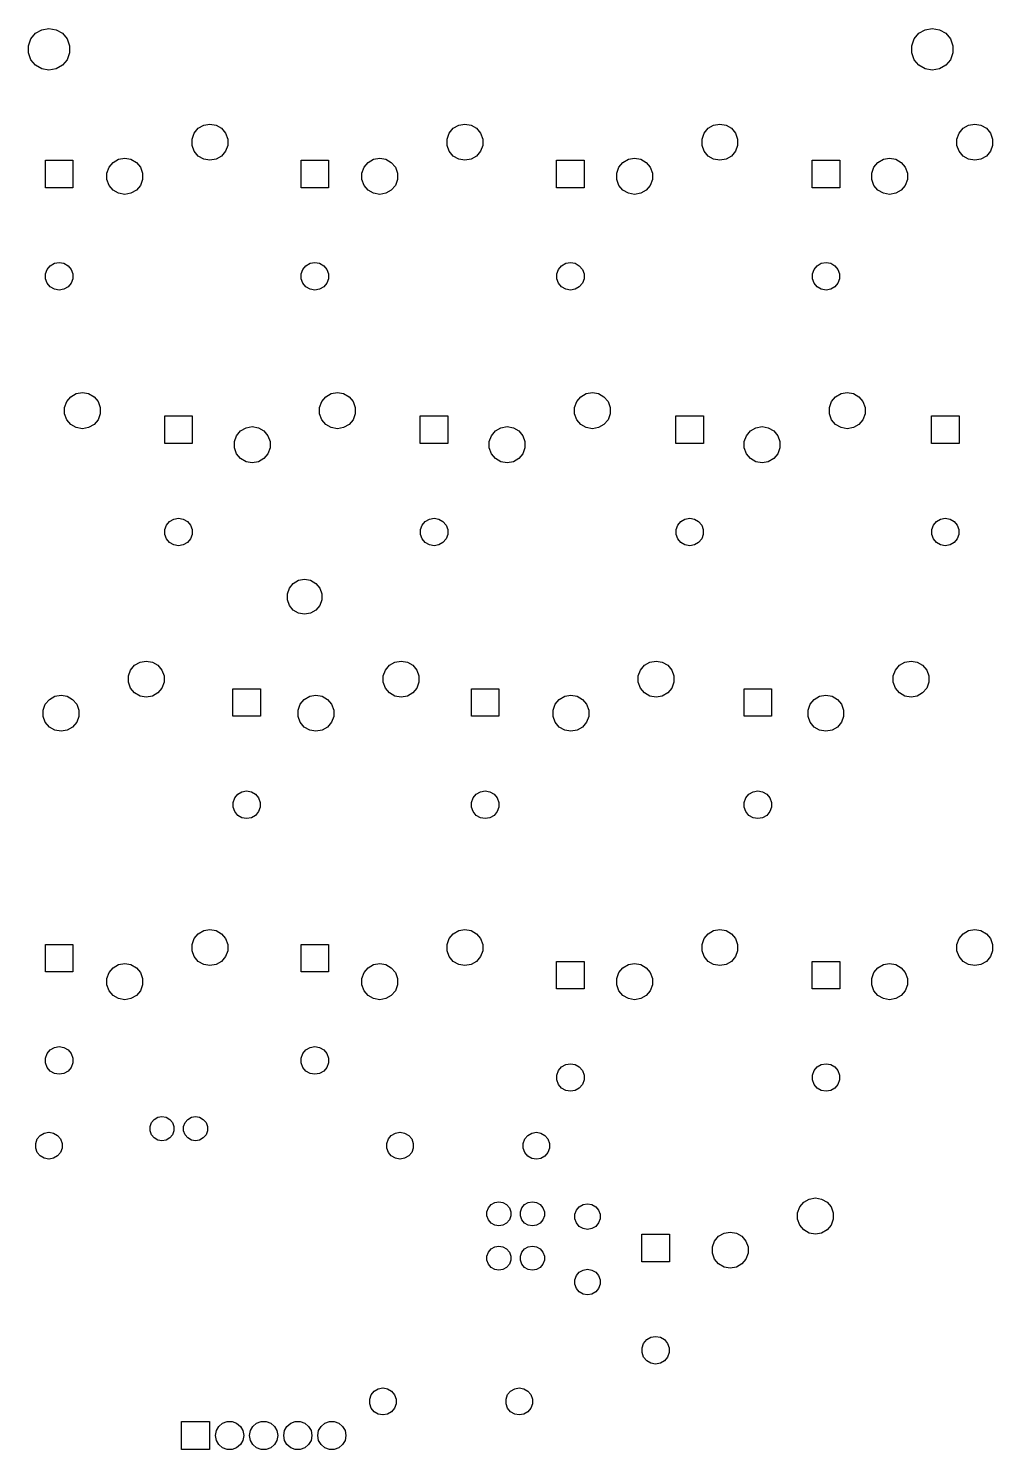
# Model space of a CAD drawing. Extents: x 46 to 336, y -255 to -146.
# Drawn here: x 122.6 to 194.5, y -252.3 to -146.4 of the extents above; entities that cross this region are included whole.
import ezdxf

# ---------------------------------------------------------------- set-up
doc = ezdxf.new("R2010")
doc.units = 0
doc.header["$MEASUREMENT"] = 0
doc.layers.add('BLACK', color=7, linetype='CONTINUOUS')

msp = doc.modelspace()

# ---------------------------------------------------------------- linework, layer by layer
at = {"layer": 'Black'}
for p, q in [((122.821, -147.222), (123.168, -146.808)), ((123.168, -146.808), (123.636, -146.538)), ((123.636, -146.538), (124.168, -146.444)), ((124.168, -146.444), (124.7, -146.538)), ((124.7, -146.538), (125.168, -146.808)), ((125.168, -146.808), (125.515, -147.222)), ((188.653, -147.222), (189, -146.808)), ((189, -146.808), (189.468, -146.538)), ((189.468, -146.538), (190, -146.444)), ((190, -146.444), (190.532, -146.538)), ((190.532, -146.538), (191, -146.808)), ((191, -146.808), (191.347, -147.222)), ((122.636, -147.73), (122.821, -147.222)), ((122.636, -148.27), (122.636, -147.73)), ((125.515, -147.222), (125.7, -147.73)), ((125.7, -147.73), (125.7, -148.27)), ((188.468, -147.73), (188.653, -147.222)), ((188.468, -148.27), (188.468, -147.73)), ((191.347, -147.222), (191.532, -147.73)), ((191.532, -147.73), (191.532, -148.27)), ((122.821, -148.778), (122.636, -148.27)), ((123.168, -149.192), (122.821, -148.778)), ((123.636, -149.462), (123.168, -149.192)), ((125.168, -149.192), (124.7, -149.462)), ((125.515, -148.778), (125.168, -149.192)), ((125.7, -148.27), (125.515, -148.778)), ((188.653, -148.778), (188.468, -148.27)), ((189, -149.192), (188.653, -148.778)), ((189.468, -149.462), (189, -149.192)), ((191, -149.192), (190.532, -149.462)), ((191.347, -148.778), (191, -149.192)), ((191.532, -148.27), (191.347, -148.778)), ((124.168, -149.556), (123.636, -149.462)), ((124.7, -149.462), (124.168, -149.556)), ((190, -149.556), (189.468, -149.462)), ((190.532, -149.462), (190, -149.556)), ((134.837, -154.686), (134.997, -154.246)), ((134.997, -154.246), (135.298, -153.887)), ((135.298, -153.887), (135.704, -153.653)), ((135.704, -153.653), (136.165, -153.572)), ((136.165, -153.572), (136.626, -153.653)), ((136.626, -153.653), (137.032, -153.887)), ((137.032, -153.887), (137.333, -154.246)), ((137.333, -154.246), (137.493, -154.686)), ((153.837, -154.686), (153.997, -154.246)), ((153.997, -154.246), (154.298, -153.887)), ((154.298, -153.887), (154.704, -153.653)), ((154.704, -153.653), (155.165, -153.572)), ((155.165, -153.572), (155.626, -153.653)), ((155.626, -153.653), (156.032, -153.887)), ((156.032, -153.887), (156.333, -154.246)), ((156.333, -154.246), (156.493, -154.686)), ((172.837, -154.686), (172.997, -154.246)), ((172.997, -154.246), (173.298, -153.887)), ((173.298, -153.887), (173.704, -153.653)), ((173.704, -153.653), (174.165, -153.572)), ((174.165, -153.572), (174.626, -153.653)), ((174.626, -153.653), (175.032, -153.887)), ((175.032, -153.887), (175.333, -154.246)), ((175.333, -154.246), (175.493, -154.686)), ((191.837, -154.686), (191.997, -154.246)), ((191.997, -154.246), (192.298, -153.887)), ((192.298, -153.887), (192.704, -153.653)), ((192.704, -153.653), (193.165, -153.572)), ((193.165, -153.572), (193.626, -153.653)), ((193.626, -153.653), (194.032, -153.887)), ((194.032, -153.887), (194.333, -154.246)), ((194.333, -154.246), (194.493, -154.686)), ((134.837, -155.154), (134.837, -154.686)), ((134.997, -155.594), (134.837, -155.154)), ((135.298, -155.953), (134.997, -155.594)), ((137.333, -155.594), (137.032, -155.953)), ((137.493, -155.154), (137.333, -155.594)), ((137.493, -154.686), (137.493, -155.154)), ((153.837, -155.154), (153.837, -154.686)), ((153.997, -155.594), (153.837, -155.154)), ((154.298, -155.953), (153.997, -155.594)), ((156.333, -155.594), (156.032, -155.953)), ((156.493, -155.154), (156.333, -155.594)), ((156.493, -154.686), (156.493, -155.154)), ((172.837, -155.154), (172.837, -154.686)), ((172.997, -155.594), (172.837, -155.154)), ((173.298, -155.953), (172.997, -155.594)), ((175.333, -155.594), (175.032, -155.953)), ((175.493, -155.154), (175.333, -155.594)), ((175.493, -154.686), (175.493, -155.154)), ((191.837, -155.154), (191.837, -154.686)), ((191.997, -155.594), (191.837, -155.154)), ((192.298, -155.953), (191.997, -155.594)), ((194.333, -155.594), (194.032, -155.953)), ((194.493, -155.154), (194.333, -155.594)), ((194.493, -154.686), (194.493, -155.154)), ((123.904, -158.315), (123.904, -156.264)), ((123.904, -156.264), (125.956, -156.264)), ((125.956, -156.264), (125.956, -158.315)), ((128.647, -156.786), (128.948, -156.427)), ((128.948, -156.427), (129.354, -156.193)), ((129.354, -156.193), (129.815, -156.112)), ((129.815, -156.112), (130.276, -156.193)), ((130.276, -156.193), (130.682, -156.427)), ((130.682, -156.427), (130.983, -156.786)), ((135.704, -156.187), (135.298, -155.953)), ((136.165, -156.268), (135.704, -156.187)), ((136.626, -156.187), (136.165, -156.268)), ((137.032, -155.953), (136.626, -156.187)), ((142.954, -158.315), (142.954, -156.264)), ((142.954, -156.264), (145.005, -156.264)), ((145.005, -156.264), (145.005, -158.315)), ((147.647, -156.786), (147.948, -156.427)), ((147.948, -156.427), (148.354, -156.193)), ((148.354, -156.193), (148.815, -156.112)), ((148.815, -156.112), (149.276, -156.193)), ((149.276, -156.193), (149.682, -156.427)), ((149.682, -156.427), (149.983, -156.786)), ((154.704, -156.187), (154.298, -155.953)), ((155.165, -156.268), (154.704, -156.187)), ((155.626, -156.187), (155.165, -156.268)), ((156.032, -155.953), (155.626, -156.187)), ((162.004, -158.315), (162.004, -156.264)), ((162.004, -156.264), (164.055, -156.264)), ((164.055, -156.264), (164.055, -158.315)), ((166.647, -156.786), (166.948, -156.427)), ((166.948, -156.427), (167.354, -156.193)), ((167.354, -156.193), (167.815, -156.112)), ((167.815, -156.112), (168.276, -156.193)), ((168.276, -156.193), (168.682, -156.427)), ((168.682, -156.427), (168.983, -156.786)), ((173.704, -156.187), (173.298, -155.953)), ((174.165, -156.268), (173.704, -156.187)), ((174.626, -156.187), (174.165, -156.268)), ((175.032, -155.953), (174.626, -156.187)), ((181.054, -158.315), (181.054, -156.264)), ((181.054, -156.264), (183.105, -156.264)), ((183.105, -156.264), (183.105, -158.315)), ((185.647, -156.786), (185.948, -156.427)), ((185.948, -156.427), (186.354, -156.193)), ((186.354, -156.193), (186.815, -156.112)), ((186.815, -156.112), (187.276, -156.193)), ((187.276, -156.193), (187.682, -156.427)), ((187.682, -156.427), (187.983, -156.786)), ((192.704, -156.187), (192.298, -155.953)), ((193.165, -156.268), (192.704, -156.187)), ((193.626, -156.187), (193.165, -156.268)), ((194.032, -155.953), (193.626, -156.187)), ((128.487, -157.226), (128.647, -156.786)), ((128.487, -157.694), (128.487, -157.226)), ((128.647, -158.134), (128.487, -157.694)), ((130.983, -156.786), (131.143, -157.226)), ((131.143, -157.694), (130.983, -158.134)), ((131.143, -157.226), (131.143, -157.694)), ((147.487, -157.226), (147.647, -156.786)), ((147.487, -157.694), (147.487, -157.226)), ((147.647, -158.134), (147.487, -157.694)), ((149.983, -156.786), (150.143, -157.226)), ((150.143, -157.694), (149.983, -158.134)), ((150.143, -157.226), (150.143, -157.694)), ((166.487, -157.226), (166.647, -156.786)), ((166.487, -157.694), (166.487, -157.226)), ((166.647, -158.134), (166.487, -157.694)), ((168.983, -156.786), (169.143, -157.226)), ((169.143, -157.694), (168.983, -158.134)), ((169.143, -157.226), (169.143, -157.694)), ((185.487, -157.226), (185.647, -156.786)), ((185.487, -157.694), (185.487, -157.226)), ((185.647, -158.134), (185.487, -157.694)), ((187.983, -156.786), (188.143, -157.226)), ((188.143, -157.694), (187.983, -158.134)), ((188.143, -157.226), (188.143, -157.694)), ((125.956, -158.315), (123.904, -158.315)), ((128.948, -158.493), (128.647, -158.134)), ((129.354, -158.727), (128.948, -158.493)), ((129.815, -158.808), (129.354, -158.727)), ((130.276, -158.727), (129.815, -158.808)), ((130.682, -158.493), (130.276, -158.727)), ((130.983, -158.134), (130.682, -158.493)), ((145.005, -158.315), (142.954, -158.315)), ((147.948, -158.493), (147.647, -158.134)), ((148.354, -158.727), (147.948, -158.493)), ((148.815, -158.808), (148.354, -158.727)), ((149.276, -158.727), (148.815, -158.808)), ((149.682, -158.493), (149.276, -158.727)), ((149.983, -158.134), (149.682, -158.493)), ((164.055, -158.315), (162.004, -158.315)), ((166.948, -158.493), (166.647, -158.134)), ((167.354, -158.727), (166.948, -158.493)), ((167.815, -158.808), (167.354, -158.727)), ((168.276, -158.727), (167.815, -158.808)), ((168.682, -158.493), (168.276, -158.727)), ((168.983, -158.134), (168.682, -158.493)), ((183.105, -158.315), (181.054, -158.315)), ((185.948, -158.493), (185.647, -158.134)), ((186.354, -158.727), (185.948, -158.493)), ((186.815, -158.808), (186.354, -158.727)), ((187.276, -158.727), (186.815, -158.808)), ((187.682, -158.493), (187.276, -158.727)), ((187.983, -158.134), (187.682, -158.493)), ((124.268, -164.121), (124.578, -163.943)), ((124.578, -163.943), (124.93, -163.881)), ((124.93, -163.881), (125.282, -163.943)), ((125.282, -163.943), (125.592, -164.121)), ((143.318, -164.121), (143.628, -163.943)), ((143.628, -163.943), (143.98, -163.881)), ((143.98, -163.881), (144.332, -163.943)), ((144.332, -163.943), (144.642, -164.121)), ((162.368, -164.121), (162.678, -163.943)), ((162.678, -163.943), (163.03, -163.881)), ((163.03, -163.881), (163.382, -163.943)), ((163.382, -163.943), (163.692, -164.121)), ((181.418, -164.121), (181.728, -163.943)), ((181.728, -163.943), (182.08, -163.881)), ((182.08, -163.881), (182.432, -163.943)), ((182.432, -163.943), (182.742, -164.121)), ((123.916, -164.731), (124.038, -164.395)), ((123.916, -165.089), (123.916, -164.731)), ((124.038, -165.425), (123.916, -165.089)), ((124.038, -164.395), (124.268, -164.121)), ((125.592, -164.121), (125.822, -164.395)), ((125.822, -164.395), (125.944, -164.731)), ((125.944, -165.089), (125.822, -165.425)), ((125.944, -164.731), (125.944, -165.089)), ((142.966, -164.731), (143.088, -164.395)), ((142.966, -165.089), (142.966, -164.731)), ((143.088, -165.425), (142.966, -165.089)), ((143.088, -164.395), (143.318, -164.121)), ((144.642, -164.121), (144.872, -164.395)), ((144.872, -164.395), (144.994, -164.731)), ((144.994, -165.089), (144.872, -165.425)), ((144.994, -164.731), (144.994, -165.089)), ((162.016, -164.731), (162.138, -164.395)), ((162.016, -165.089), (162.016, -164.731)), ((162.138, -165.425), (162.016, -165.089)), ((162.138, -164.395), (162.368, -164.121)), ((163.692, -164.121), (163.922, -164.395)), ((163.922, -164.395), (164.044, -164.731)), ((164.044, -165.089), (163.922, -165.425)), ((164.044, -164.731), (164.044, -165.089)), ((181.066, -164.731), (181.188, -164.395)), ((181.066, -165.089), (181.066, -164.731)), ((181.188, -165.425), (181.066, -165.089)), ((181.188, -164.395), (181.418, -164.121)), ((182.742, -164.121), (182.972, -164.395)), ((182.972, -164.395), (183.094, -164.731)), ((183.094, -165.089), (182.972, -165.425)), ((183.094, -164.731), (183.094, -165.089)), ((124.268, -165.699), (124.038, -165.425)), ((124.578, -165.877), (124.268, -165.699)), ((124.93, -165.939), (124.578, -165.877)), ((125.282, -165.877), (124.93, -165.939)), ((125.592, -165.699), (125.282, -165.877)), ((125.822, -165.425), (125.592, -165.699)), ((143.318, -165.699), (143.088, -165.425)), ((143.628, -165.877), (143.318, -165.699)), ((143.98, -165.939), (143.628, -165.877)), ((144.332, -165.877), (143.98, -165.939)), ((144.642, -165.699), (144.332, -165.877)), ((144.872, -165.425), (144.642, -165.699)), ((162.368, -165.699), (162.138, -165.425)), ((162.678, -165.877), (162.368, -165.699)), ((163.03, -165.939), (162.678, -165.877)), ((163.382, -165.877), (163.03, -165.939)), ((163.692, -165.699), (163.382, -165.877)), ((163.922, -165.425), (163.692, -165.699)), ((181.418, -165.699), (181.188, -165.425)), ((181.728, -165.877), (181.418, -165.699)), ((182.08, -165.939), (181.728, -165.877)), ((182.432, -165.877), (182.08, -165.939)), ((182.742, -165.699), (182.432, -165.877)), ((182.972, -165.425), (182.742, -165.699)), ((126.204, -173.653), (126.665, -173.572)), ((126.665, -173.572), (127.126, -173.653)), ((145.204, -173.653), (145.665, -173.572)), ((145.665, -173.572), (146.126, -173.653)), ((164.204, -173.653), (164.665, -173.572)), ((164.665, -173.572), (165.126, -173.653)), ((183.204, -173.653), (183.665, -173.572)), ((183.665, -173.572), (184.126, -173.653)), ((125.337, -174.686), (125.497, -174.246)), ((125.337, -175.154), (125.337, -174.686)), ((125.497, -174.246), (125.798, -173.887)), ((125.798, -173.887), (126.204, -173.653)), ((127.126, -173.653), (127.532, -173.887)), ((127.532, -173.887), (127.833, -174.246)), ((127.833, -174.246), (127.993, -174.686)), ((127.993, -174.686), (127.993, -175.154)), ((144.337, -174.686), (144.497, -174.246)), ((144.337, -175.154), (144.337, -174.686)), ((144.497, -174.246), (144.798, -173.887)), ((144.798, -173.887), (145.204, -173.653)), ((146.126, -173.653), (146.532, -173.887)), ((146.532, -173.887), (146.833, -174.246)), ((146.833, -174.246), (146.993, -174.686)), ((146.993, -174.686), (146.993, -175.154)), ((163.337, -174.686), (163.497, -174.246)), ((163.337, -175.154), (163.337, -174.686)), ((163.497, -174.246), (163.798, -173.887)), ((163.798, -173.887), (164.204, -173.653)), ((165.126, -173.653), (165.532, -173.887)), ((165.532, -173.887), (165.833, -174.246)), ((165.833, -174.246), (165.993, -174.686)), ((165.993, -174.686), (165.993, -175.154)), ((182.337, -174.686), (182.497, -174.246)), ((182.337, -175.154), (182.337, -174.686)), ((182.497, -174.246), (182.798, -173.887)), ((182.798, -173.887), (183.204, -173.653)), ((184.126, -173.653), (184.532, -173.887)), ((184.532, -173.887), (184.833, -174.246)), ((184.833, -174.246), (184.993, -174.686)), ((184.993, -174.686), (184.993, -175.154)), ((125.497, -175.594), (125.337, -175.154)), ((125.798, -175.953), (125.497, -175.594)), ((127.833, -175.594), (127.532, -175.953)), ((127.993, -175.154), (127.833, -175.594)), ((132.794, -177.365), (132.794, -175.314)), ((132.794, -175.314), (134.845, -175.314)), ((134.845, -175.314), (134.845, -177.365)), ((144.497, -175.594), (144.337, -175.154)), ((144.798, -175.953), (144.497, -175.594)), ((146.833, -175.594), (146.532, -175.953)), ((146.993, -175.154), (146.833, -175.594)), ((151.844, -177.365), (151.844, -175.314)), ((151.844, -175.314), (153.895, -175.314)), ((153.895, -175.314), (153.895, -177.365)), ((163.497, -175.594), (163.337, -175.154)), ((163.798, -175.953), (163.497, -175.594)), ((165.833, -175.594), (165.532, -175.953)), ((165.993, -175.154), (165.833, -175.594)), ((170.894, -177.365), (170.894, -175.314)), ((170.894, -175.314), (172.945, -175.314)), ((172.945, -175.314), (172.945, -177.365)), ((182.497, -175.594), (182.337, -175.154)), ((182.798, -175.953), (182.497, -175.594)), ((184.833, -175.594), (184.532, -175.953)), ((184.993, -175.154), (184.833, -175.594)), ((189.945, -177.365), (189.945, -175.314)), ((189.945, -175.314), (191.995, -175.314)), ((191.995, -175.314), (191.995, -177.365)), ((126.204, -176.187), (125.798, -175.953)), ((126.665, -176.268), (126.204, -176.187)), ((127.126, -176.187), (126.665, -176.268)), ((127.532, -175.953), (127.126, -176.187)), ((137.987, -177.226), (138.147, -176.786)), ((138.147, -176.786), (138.448, -176.427)), ((138.448, -176.427), (138.854, -176.193)), ((138.854, -176.193), (139.315, -176.112)), ((139.315, -176.112), (139.776, -176.193)), ((139.776, -176.193), (140.182, -176.427)), ((140.182, -176.427), (140.483, -176.786)), ((140.483, -176.786), (140.643, -177.226)), ((145.204, -176.187), (144.798, -175.953)), ((145.665, -176.268), (145.204, -176.187)), ((146.126, -176.187), (145.665, -176.268)), ((146.532, -175.953), (146.126, -176.187)), ((156.987, -177.226), (157.147, -176.786)), ((157.147, -176.786), (157.448, -176.427)), ((157.448, -176.427), (157.854, -176.193)), ((157.854, -176.193), (158.315, -176.112)), ((158.315, -176.112), (158.776, -176.193)), ((158.776, -176.193), (159.182, -176.427)), ((159.182, -176.427), (159.483, -176.786)), ((159.483, -176.786), (159.643, -177.226)), ((164.204, -176.187), (163.798, -175.953)), ((164.665, -176.268), (164.204, -176.187)), ((165.126, -176.187), (164.665, -176.268)), ((165.532, -175.953), (165.126, -176.187)), ((175.987, -177.226), (176.147, -176.786)), ((176.147, -176.786), (176.448, -176.427)), ((176.448, -176.427), (176.854, -176.193)), ((176.854, -176.193), (177.315, -176.112)), ((177.315, -176.112), (177.776, -176.193)), ((177.776, -176.193), (178.182, -176.427)), ((178.182, -176.427), (178.483, -176.786)), ((178.483, -176.786), (178.643, -177.226)), ((183.204, -176.187), (182.798, -175.953)), ((183.665, -176.268), (183.204, -176.187)), ((184.126, -176.187), (183.665, -176.268)), ((184.532, -175.953), (184.126, -176.187)), ((134.845, -177.365), (132.794, -177.365)), ((137.987, -177.694), (137.987, -177.226)), ((138.147, -178.134), (137.987, -177.694)), ((140.643, -177.694), (140.483, -178.134)), ((140.643, -177.226), (140.643, -177.694)), ((153.895, -177.365), (151.844, -177.365)), ((156.987, -177.694), (156.987, -177.226)), ((157.147, -178.134), (156.987, -177.694)), ((159.643, -177.694), (159.483, -178.134)), ((159.643, -177.226), (159.643, -177.694)), ((172.945, -177.365), (170.894, -177.365)), ((175.987, -177.694), (175.987, -177.226)), ((176.147, -178.134), (175.987, -177.694)), ((178.643, -177.694), (178.483, -178.134)), ((178.643, -177.226), (178.643, -177.694)), ((191.995, -177.365), (189.945, -177.365)), ((138.448, -178.493), (138.147, -178.134)), ((138.854, -178.727), (138.448, -178.493)), ((139.315, -178.808), (138.854, -178.727)), ((139.776, -178.727), (139.315, -178.808)), ((140.182, -178.493), (139.776, -178.727)), ((140.483, -178.134), (140.182, -178.493)), ((157.448, -178.493), (157.147, -178.134)), ((157.854, -178.727), (157.448, -178.493)), ((158.315, -178.808), (157.854, -178.727)), ((158.776, -178.727), (158.315, -178.808)), ((159.182, -178.493), (158.776, -178.727)), ((159.483, -178.134), (159.182, -178.493)), ((176.448, -178.493), (176.147, -178.134)), ((176.854, -178.727), (176.448, -178.493)), ((177.315, -178.808), (176.854, -178.727)), ((177.776, -178.727), (177.315, -178.808)), ((178.182, -178.493), (177.776, -178.727)), ((178.483, -178.134), (178.182, -178.493)), ((133.158, -183.171), (133.468, -182.993)), ((133.468, -182.993), (133.82, -182.931)), ((133.82, -182.931), (134.172, -182.993)), ((134.172, -182.993), (134.482, -183.171)), ((152.208, -183.171), (152.518, -182.993)), ((152.518, -182.993), (152.87, -182.931)), ((152.87, -182.931), (153.222, -182.993)), ((153.222, -182.993), (153.532, -183.171)), ((171.258, -183.171), (171.568, -182.993)), ((171.568, -182.993), (171.92, -182.931)), ((171.92, -182.931), (172.272, -182.993)), ((172.272, -182.993), (172.582, -183.171)), ((190.308, -183.171), (190.618, -182.993)), ((190.618, -182.993), (190.97, -182.931)), ((190.97, -182.931), (191.322, -182.993)), ((191.322, -182.993), (191.632, -183.171)), ((132.806, -183.781), (132.928, -183.445)), ((132.806, -184.139), (132.806, -183.781)), ((132.928, -184.475), (132.806, -184.139)), ((132.928, -183.445), (133.158, -183.171)), ((134.482, -183.171), (134.712, -183.445)), ((134.712, -183.445), (134.834, -183.781)), ((134.834, -184.139), (134.712, -184.475)), ((134.834, -183.781), (134.834, -184.139)), ((151.856, -183.781), (151.978, -183.445)), ((151.856, -184.139), (151.856, -183.781)), ((151.978, -184.475), (151.856, -184.139)), ((151.978, -183.445), (152.208, -183.171)), ((153.532, -183.171), (153.762, -183.445)), ((153.762, -183.445), (153.884, -183.781)), ((153.884, -184.139), (153.762, -184.475)), ((153.884, -183.781), (153.884, -184.139)), ((170.906, -183.781), (171.028, -183.445)), ((170.906, -184.139), (170.906, -183.781)), ((171.028, -184.475), (170.906, -184.139)), ((171.028, -183.445), (171.258, -183.171)), ((172.582, -183.171), (172.812, -183.445)), ((172.812, -183.445), (172.934, -183.781)), ((172.934, -184.139), (172.812, -184.475)), ((172.934, -183.781), (172.934, -184.139)), ((189.956, -183.781), (190.078, -183.445)), ((189.956, -184.139), (189.956, -183.781)), ((190.078, -184.475), (189.956, -184.139)), ((190.078, -183.445), (190.308, -183.171)), ((191.632, -183.171), (191.862, -183.445)), ((191.862, -183.445), (191.984, -183.781)), ((191.984, -184.139), (191.862, -184.475)), ((191.984, -183.781), (191.984, -184.139)), ((133.158, -184.749), (132.928, -184.475)), ((133.468, -184.927), (133.158, -184.749)), ((133.82, -184.989), (133.468, -184.927)), ((134.172, -184.927), (133.82, -184.989)), ((134.482, -184.749), (134.172, -184.927)), ((134.712, -184.475), (134.482, -184.749)), ((152.208, -184.749), (151.978, -184.475)), ((152.518, -184.927), (152.208, -184.749)), ((152.87, -184.989), (152.518, -184.927)), ((153.222, -184.927), (152.87, -184.989)), ((153.532, -184.749), (153.222, -184.927)), ((153.762, -184.475), (153.532, -184.749)), ((171.258, -184.749), (171.028, -184.475)), ((171.568, -184.927), (171.258, -184.749)), ((171.92, -184.989), (171.568, -184.927)), ((172.272, -184.927), (171.92, -184.989)), ((172.582, -184.749), (172.272, -184.927)), ((172.812, -184.475), (172.582, -184.749)), ((190.308, -184.749), (190.078, -184.475)), ((190.618, -184.927), (190.308, -184.749)), ((190.97, -184.989), (190.618, -184.927)), ((191.322, -184.927), (190.97, -184.989)), ((191.632, -184.749), (191.322, -184.927)), ((191.862, -184.475), (191.632, -184.749)), ((141.933, -188.559), (142.088, -188.134)), ((142.088, -188.134), (142.379, -187.786)), ((142.379, -187.786), (142.772, -187.56)), ((142.772, -187.56), (143.218, -187.481)), ((143.218, -187.481), (143.664, -187.56)), ((143.664, -187.56), (144.057, -187.786)), ((144.057, -187.786), (144.348, -188.134)), ((144.348, -188.134), (144.503, -188.559)), ((141.933, -189.013), (141.933, -188.559)), ((142.088, -189.438), (141.933, -189.013)), ((142.379, -189.786), (142.088, -189.438)), ((144.348, -189.438), (144.057, -189.786)), ((144.503, -189.013), (144.348, -189.438)), ((144.503, -188.559), (144.503, -189.013)), ((142.772, -190.012), (142.379, -189.786)), ((143.218, -190.091), (142.772, -190.012)), ((143.664, -190.012), (143.218, -190.091)), ((144.057, -189.786), (143.664, -190.012)), ((130.548, -193.887), (130.954, -193.653)), ((130.954, -193.653), (131.415, -193.572)), ((131.415, -193.572), (131.876, -193.653)), ((131.876, -193.653), (132.282, -193.887)), ((149.548, -193.887), (149.954, -193.653)), ((149.954, -193.653), (150.415, -193.572)), ((150.415, -193.572), (150.876, -193.653)), ((150.876, -193.653), (151.282, -193.887)), ((168.548, -193.887), (168.954, -193.653)), ((168.954, -193.653), (169.415, -193.572)), ((169.415, -193.572), (169.876, -193.653)), ((169.876, -193.653), (170.282, -193.887)), ((187.548, -193.887), (187.954, -193.653)), ((187.954, -193.653), (188.415, -193.572)), ((188.415, -193.572), (188.876, -193.653)), ((188.876, -193.653), (189.282, -193.887)), ((130.087, -194.686), (130.247, -194.246)), ((130.087, -195.154), (130.087, -194.686)), ((130.247, -194.246), (130.548, -193.887)), ((132.282, -193.887), (132.583, -194.246)), ((132.583, -194.246), (132.743, -194.686)), ((132.743, -194.686), (132.743, -195.154)), ((149.087, -194.686), (149.247, -194.246)), ((149.087, -195.154), (149.087, -194.686)), ((149.247, -194.246), (149.548, -193.887)), ((151.282, -193.887), (151.583, -194.246)), ((151.583, -194.246), (151.743, -194.686)), ((151.743, -194.686), (151.743, -195.154)), ((168.087, -194.686), (168.247, -194.246)), ((168.087, -195.154), (168.087, -194.686)), ((168.247, -194.246), (168.548, -193.887)), ((170.282, -193.887), (170.583, -194.246)), ((170.583, -194.246), (170.743, -194.686)), ((170.743, -194.686), (170.743, -195.154)), ((187.087, -194.686), (187.247, -194.246)), ((187.087, -195.154), (187.087, -194.686)), ((187.247, -194.246), (187.548, -193.887)), ((189.282, -193.887), (189.583, -194.246)), ((189.583, -194.246), (189.743, -194.686)), ((189.743, -194.686), (189.743, -195.154)), ((130.247, -195.594), (130.087, -195.154)), ((130.548, -195.953), (130.247, -195.594)), ((132.583, -195.594), (132.282, -195.953)), ((132.743, -195.154), (132.583, -195.594)), ((137.874, -197.685), (137.874, -195.635)), ((137.874, -195.635), (139.925, -195.635)), ((139.925, -195.635), (139.925, -197.685)), ((149.247, -195.594), (149.087, -195.154)), ((149.548, -195.953), (149.247, -195.594)), ((151.583, -195.594), (151.282, -195.953)), ((151.743, -195.154), (151.583, -195.594)), ((155.654, -197.685), (155.654, -195.635)), ((155.654, -195.635), (157.706, -195.635)), ((157.706, -195.635), (157.706, -197.685)), ((168.247, -195.594), (168.087, -195.154)), ((168.548, -195.953), (168.247, -195.594)), ((170.583, -195.594), (170.282, -195.953)), ((170.743, -195.154), (170.583, -195.594)), ((175.975, -197.685), (175.975, -195.635)), ((175.975, -195.635), (178.025, -195.635)), ((178.025, -195.635), (178.025, -197.685)), ((187.247, -195.594), (187.087, -195.154)), ((187.548, -195.953), (187.247, -195.594)), ((189.583, -195.594), (189.282, -195.953)), ((189.743, -195.154), (189.583, -195.594)), ((123.737, -197.226), (123.897, -196.786)), ((123.897, -196.786), (124.198, -196.427)), ((124.198, -196.427), (124.604, -196.193)), ((124.604, -196.193), (125.065, -196.112)), ((125.065, -196.112), (125.526, -196.193)), ((125.526, -196.193), (125.932, -196.427)), ((125.932, -196.427), (126.233, -196.786)), ((126.233, -196.786), (126.393, -197.226)), ((130.954, -196.187), (130.548, -195.953)), ((131.415, -196.268), (130.954, -196.187)), ((131.876, -196.187), (131.415, -196.268)), ((132.282, -195.953), (131.876, -196.187)), ((142.737, -197.226), (142.897, -196.786)), ((142.897, -196.786), (143.198, -196.427)), ((143.198, -196.427), (143.604, -196.193)), ((143.604, -196.193), (144.065, -196.112)), ((144.065, -196.112), (144.526, -196.193)), ((144.526, -196.193), (144.932, -196.427)), ((144.932, -196.427), (145.233, -196.786)), ((145.233, -196.786), (145.393, -197.226)), ((149.954, -196.187), (149.548, -195.953)), ((150.415, -196.268), (149.954, -196.187)), ((150.876, -196.187), (150.415, -196.268)), ((151.282, -195.953), (150.876, -196.187)), ((161.737, -197.226), (161.897, -196.786)), ((161.897, -196.786), (162.198, -196.427)), ((162.198, -196.427), (162.604, -196.193)), ((162.604, -196.193), (163.065, -196.112)), ((163.065, -196.112), (163.526, -196.193)), ((163.526, -196.193), (163.932, -196.427)), ((163.932, -196.427), (164.233, -196.786)), ((164.233, -196.786), (164.393, -197.226)), ((168.954, -196.187), (168.548, -195.953)), ((169.415, -196.268), (168.954, -196.187)), ((169.876, -196.187), (169.415, -196.268)), ((170.282, -195.953), (169.876, -196.187)), ((180.737, -197.226), (180.897, -196.786)), ((180.897, -196.786), (181.198, -196.427)), ((181.198, -196.427), (181.604, -196.193)), ((181.604, -196.193), (182.065, -196.112)), ((182.065, -196.112), (182.526, -196.193)), ((182.526, -196.193), (182.932, -196.427)), ((182.932, -196.427), (183.233, -196.786)), ((183.233, -196.786), (183.393, -197.226)), ((187.954, -196.187), (187.548, -195.953)), ((188.415, -196.268), (187.954, -196.187)), ((188.876, -196.187), (188.415, -196.268)), ((189.282, -195.953), (188.876, -196.187)), ((123.737, -197.694), (123.737, -197.226)), ((123.897, -198.134), (123.737, -197.694)), ((126.393, -197.694), (126.233, -198.134)), ((126.393, -197.226), (126.393, -197.694)), ((139.925, -197.685), (137.874, -197.685)), ((142.737, -197.694), (142.737, -197.226)), ((142.897, -198.134), (142.737, -197.694)), ((145.393, -197.694), (145.233, -198.134)), ((145.393, -197.226), (145.393, -197.694)), ((157.706, -197.685), (155.654, -197.685)), ((161.737, -197.694), (161.737, -197.226)), ((161.897, -198.134), (161.737, -197.694)), ((164.393, -197.694), (164.233, -198.134)), ((164.393, -197.226), (164.393, -197.694)), ((178.025, -197.685), (175.975, -197.685)), ((180.737, -197.694), (180.737, -197.226)), ((180.897, -198.134), (180.737, -197.694)), ((183.393, -197.694), (183.233, -198.134)), ((183.393, -197.226), (183.393, -197.694)), ((124.198, -198.493), (123.897, -198.134)), ((124.604, -198.727), (124.198, -198.493)), ((125.065, -198.808), (124.604, -198.727)), ((125.526, -198.727), (125.065, -198.808)), ((125.932, -198.493), (125.526, -198.727)), ((126.233, -198.134), (125.932, -198.493)), ((143.198, -198.493), (142.897, -198.134)), ((143.604, -198.727), (143.198, -198.493)), ((144.065, -198.808), (143.604, -198.727)), ((144.526, -198.727), (144.065, -198.808)), ((144.932, -198.493), (144.526, -198.727)), ((145.233, -198.134), (144.932, -198.493)), ((162.198, -198.493), (161.897, -198.134)), ((162.604, -198.727), (162.198, -198.493)), ((163.065, -198.808), (162.604, -198.727)), ((163.526, -198.727), (163.065, -198.808)), ((163.932, -198.493), (163.526, -198.727)), ((164.233, -198.134), (163.932, -198.493)), ((181.198, -198.493), (180.897, -198.134)), ((181.604, -198.727), (181.198, -198.493)), ((182.065, -198.808), (181.604, -198.727)), ((182.526, -198.727), (182.065, -198.808)), ((182.932, -198.493), (182.526, -198.727)), ((183.233, -198.134), (182.932, -198.493)), ((138.548, -203.313), (138.9, -203.251)), ((138.9, -203.251), (139.252, -203.313)), ((156.328, -203.313), (156.68, -203.251)), ((156.68, -203.251), (157.032, -203.313)), ((176.648, -203.313), (177, -203.251)), ((177, -203.251), (177.352, -203.313)), ((137.886, -204.101), (138.008, -203.765)), ((137.886, -204.459), (137.886, -204.101)), ((138.008, -203.765), (138.238, -203.491)), ((138.238, -203.491), (138.548, -203.313)), ((139.252, -203.313), (139.562, -203.491)), ((139.562, -203.491), (139.792, -203.765)), ((139.792, -203.765), (139.914, -204.101)), ((139.914, -204.101), (139.914, -204.459)), ((155.666, -204.101), (155.788, -203.765)), ((155.666, -204.459), (155.666, -204.101)), ((155.788, -203.765), (156.018, -203.491)), ((156.018, -203.491), (156.328, -203.313)), ((157.032, -203.313), (157.342, -203.491)), ((157.342, -203.491), (157.572, -203.765)), ((157.572, -203.765), (157.694, -204.101)), ((157.694, -204.101), (157.694, -204.459)), ((175.986, -204.101), (176.108, -203.765)), ((175.986, -204.459), (175.986, -204.101)), ((176.108, -203.765), (176.338, -203.491)), ((176.338, -203.491), (176.648, -203.313)), ((177.352, -203.313), (177.662, -203.491)), ((177.662, -203.491), (177.892, -203.765)), ((177.892, -203.765), (178.014, -204.101)), ((178.014, -204.101), (178.014, -204.459)), ((138.008, -204.795), (137.886, -204.459)), ((138.238, -205.069), (138.008, -204.795)), ((138.548, -205.247), (138.238, -205.069)), ((138.9, -205.309), (138.548, -205.247)), ((139.252, -205.247), (138.9, -205.309)), ((139.562, -205.069), (139.252, -205.247)), ((139.792, -204.795), (139.562, -205.069)), ((139.914, -204.459), (139.792, -204.795)), ((155.788, -204.795), (155.666, -204.459)), ((156.018, -205.069), (155.788, -204.795)), ((156.328, -205.247), (156.018, -205.069)), ((156.68, -205.309), (156.328, -205.247)), ((157.032, -205.247), (156.68, -205.309)), ((157.342, -205.069), (157.032, -205.247)), ((157.572, -204.795), (157.342, -205.069)), ((157.694, -204.459), (157.572, -204.795)), ((176.108, -204.795), (175.986, -204.459)), ((176.338, -205.069), (176.108, -204.795)), ((176.648, -205.247), (176.338, -205.069)), ((177, -205.309), (176.648, -205.247)), ((177.352, -205.247), (177, -205.309)), ((177.662, -205.069), (177.352, -205.247)), ((177.892, -204.795), (177.662, -205.069)), ((178.014, -204.459), (177.892, -204.795)), ((135.298, -213.887), (135.704, -213.653)), ((135.704, -213.653), (136.165, -213.572)), ((136.165, -213.572), (136.626, -213.653)), ((136.626, -213.653), (137.032, -213.887)), ((154.298, -213.887), (154.704, -213.653)), ((154.704, -213.653), (155.165, -213.572)), ((155.165, -213.572), (155.626, -213.653)), ((155.626, -213.653), (156.032, -213.887)), ((173.298, -213.887), (173.704, -213.653)), ((173.704, -213.653), (174.165, -213.572)), ((174.165, -213.572), (174.626, -213.653)), ((174.626, -213.653), (175.032, -213.887)), ((192.298, -213.887), (192.704, -213.653)), ((192.704, -213.653), (193.165, -213.572)), ((193.165, -213.572), (193.626, -213.653)), ((193.626, -213.653), (194.032, -213.887)), ((123.904, -216.736), (123.904, -214.684)), ((123.904, -214.684), (125.956, -214.684)), ((125.956, -214.684), (125.956, -216.736)), ((134.837, -214.686), (134.997, -214.246)), ((134.837, -215.154), (134.837, -214.686)), ((134.997, -214.246), (135.298, -213.887)), ((137.032, -213.887), (137.333, -214.246)), ((137.333, -214.246), (137.493, -214.686)), ((137.493, -214.686), (137.493, -215.154)), ((142.954, -216.736), (142.954, -214.684)), ((142.954, -214.684), (145.005, -214.684)), ((145.005, -214.684), (145.005, -216.736)), ((153.837, -214.686), (153.997, -214.246)), ((153.837, -215.154), (153.837, -214.686)), ((153.997, -214.246), (154.298, -213.887)), ((156.032, -213.887), (156.333, -214.246)), ((156.333, -214.246), (156.493, -214.686)), ((156.493, -214.686), (156.493, -215.154)), ((172.837, -214.686), (172.997, -214.246)), ((172.837, -215.154), (172.837, -214.686)), ((172.997, -214.246), (173.298, -213.887)), ((175.032, -213.887), (175.333, -214.246)), ((175.333, -214.246), (175.493, -214.686)), ((175.493, -214.686), (175.493, -215.154)), ((191.837, -214.686), (191.997, -214.246)), ((191.837, -215.154), (191.837, -214.686)), ((191.997, -214.246), (192.298, -213.887)), ((194.032, -213.887), (194.333, -214.246)), ((194.333, -214.246), (194.493, -214.686)), ((194.493, -214.686), (194.493, -215.154)), ((134.997, -215.594), (134.837, -215.154)), ((135.298, -215.953), (134.997, -215.594)), ((135.704, -216.187), (135.298, -215.953)), ((137.032, -215.953), (136.626, -216.187)), ((137.333, -215.594), (137.032, -215.953)), ((137.493, -215.154), (137.333, -215.594)), ((153.997, -215.594), (153.837, -215.154)), ((154.298, -215.953), (153.997, -215.594)), ((154.704, -216.187), (154.298, -215.953)), ((156.032, -215.953), (155.626, -216.187)), ((156.333, -215.594), (156.032, -215.953)), ((156.493, -215.154), (156.333, -215.594)), ((162.004, -218.005), (162.004, -215.954)), ((162.004, -215.954), (164.055, -215.954)), ((164.055, -215.954), (164.055, -218.005)), ((172.997, -215.594), (172.837, -215.154)), ((173.298, -215.953), (172.997, -215.594)), ((173.704, -216.187), (173.298, -215.953)), ((175.032, -215.953), (174.626, -216.187)), ((175.333, -215.594), (175.032, -215.953)), ((175.493, -215.154), (175.333, -215.594)), ((181.054, -218.005), (181.054, -215.954)), ((181.054, -215.954), (183.105, -215.954)), ((183.105, -215.954), (183.105, -218.005)), ((191.997, -215.594), (191.837, -215.154)), ((192.298, -215.953), (191.997, -215.594)), ((192.704, -216.187), (192.298, -215.953)), ((194.032, -215.953), (193.626, -216.187)), ((194.333, -215.594), (194.032, -215.953)), ((194.493, -215.154), (194.333, -215.594)), ((125.956, -216.736), (123.904, -216.736)), ((128.487, -217.226), (128.647, -216.786)), ((128.647, -216.786), (128.948, -216.427)), ((128.948, -216.427), (129.354, -216.193)), ((129.354, -216.193), (129.815, -216.112)), ((129.815, -216.112), (130.276, -216.193)), ((130.276, -216.193), (130.682, -216.427)), ((130.682, -216.427), (130.983, -216.786)), ((130.983, -216.786), (131.143, -217.226)), ((136.165, -216.268), (135.704, -216.187)), ((136.626, -216.187), (136.165, -216.268)), ((145.005, -216.736), (142.954, -216.736)), ((147.487, -217.226), (147.647, -216.786)), ((147.647, -216.786), (147.948, -216.427)), ((147.948, -216.427), (148.354, -216.193)), ((148.354, -216.193), (148.815, -216.112)), ((148.815, -216.112), (149.276, -216.193)), ((149.276, -216.193), (149.682, -216.427)), ((149.682, -216.427), (149.983, -216.786)), ((149.983, -216.786), (150.143, -217.226)), ((155.165, -216.268), (154.704, -216.187)), ((155.626, -216.187), (155.165, -216.268)), ((166.487, -217.226), (166.647, -216.786)), ((166.647, -216.786), (166.948, -216.427)), ((166.948, -216.427), (167.354, -216.193)), ((167.354, -216.193), (167.815, -216.112)), ((167.815, -216.112), (168.276, -216.193)), ((168.276, -216.193), (168.682, -216.427)), ((168.682, -216.427), (168.983, -216.786)), ((168.983, -216.786), (169.143, -217.226)), ((174.165, -216.268), (173.704, -216.187)), ((174.626, -216.187), (174.165, -216.268)), ((185.487, -217.226), (185.647, -216.786)), ((185.647, -216.786), (185.948, -216.427)), ((185.948, -216.427), (186.354, -216.193)), ((186.354, -216.193), (186.815, -216.112)), ((186.815, -216.112), (187.276, -216.193)), ((187.276, -216.193), (187.682, -216.427)), ((187.682, -216.427), (187.983, -216.786)), ((187.983, -216.786), (188.143, -217.226)), ((193.165, -216.268), (192.704, -216.187)), ((193.626, -216.187), (193.165, -216.268)), ((128.487, -217.694), (128.487, -217.226)), ((128.647, -218.134), (128.487, -217.694)), ((131.143, -217.694), (130.983, -218.134)), ((131.143, -217.226), (131.143, -217.694)), ((147.487, -217.694), (147.487, -217.226)), ((147.647, -218.134), (147.487, -217.694)), ((150.143, -217.694), (149.983, -218.134)), ((150.143, -217.226), (150.143, -217.694)), ((164.055, -218.005), (162.004, -218.005)), ((166.487, -217.694), (166.487, -217.226)), ((166.647, -218.134), (166.487, -217.694)), ((169.143, -217.694), (168.983, -218.134)), ((169.143, -217.226), (169.143, -217.694)), ((183.105, -218.005), (181.054, -218.005)), ((185.487, -217.694), (185.487, -217.226)), ((185.647, -218.134), (185.487, -217.694)), ((188.143, -217.694), (187.983, -218.134)), ((188.143, -217.226), (188.143, -217.694)), ((128.948, -218.493), (128.647, -218.134)), ((129.354, -218.727), (128.948, -218.493)), ((129.815, -218.808), (129.354, -218.727)), ((130.276, -218.727), (129.815, -218.808)), ((130.682, -218.493), (130.276, -218.727)), ((130.983, -218.134), (130.682, -218.493)), ((147.948, -218.493), (147.647, -218.134)), ((148.354, -218.727), (147.948, -218.493)), ((148.815, -218.808), (148.354, -218.727)), ((149.276, -218.727), (148.815, -218.808)), ((149.682, -218.493), (149.276, -218.727)), ((149.983, -218.134), (149.682, -218.493)), ((166.948, -218.493), (166.647, -218.134)), ((167.354, -218.727), (166.948, -218.493)), ((167.815, -218.808), (167.354, -218.727)), ((168.276, -218.727), (167.815, -218.808)), ((168.682, -218.493), (168.276, -218.727)), ((168.983, -218.134), (168.682, -218.493)), ((185.948, -218.493), (185.647, -218.134)), ((186.354, -218.727), (185.948, -218.493)), ((186.815, -218.808), (186.354, -218.727)), ((187.276, -218.727), (186.815, -218.808)), ((187.682, -218.493), (187.276, -218.727)), ((187.983, -218.134), (187.682, -218.493)), ((124.578, -222.363), (124.93, -222.301)), ((124.93, -222.301), (125.282, -222.363)), ((143.628, -222.363), (143.98, -222.301)), ((143.98, -222.301), (144.332, -222.363)), ((123.916, -223.151), (124.038, -222.815)), ((123.916, -223.509), (123.916, -223.151)), ((124.038, -222.815), (124.268, -222.541)), ((124.268, -222.541), (124.578, -222.363)), ((125.282, -222.363), (125.592, -222.541)), ((125.592, -222.541), (125.822, -222.815)), ((125.822, -222.815), (125.944, -223.151)), ((125.944, -223.151), (125.944, -223.509)), ((142.966, -223.151), (143.088, -222.815)), ((142.966, -223.509), (142.966, -223.151)), ((143.088, -222.815), (143.318, -222.541)), ((143.318, -222.541), (143.628, -222.363)), ((144.332, -222.363), (144.642, -222.541)), ((144.642, -222.541), (144.872, -222.815)), ((144.872, -222.815), (144.994, -223.151)), ((144.994, -223.151), (144.994, -223.509)), ((124.038, -223.845), (123.916, -223.509)), ((124.268, -224.119), (124.038, -223.845)), ((124.578, -224.297), (124.268, -224.119)), ((124.93, -224.359), (124.578, -224.297)), ((125.282, -224.297), (124.93, -224.359)), ((125.592, -224.119), (125.282, -224.297)), ((125.822, -223.845), (125.592, -224.119)), ((125.944, -223.509), (125.822, -223.845)), ((143.088, -223.845), (142.966, -223.509)), ((143.318, -224.119), (143.088, -223.845)), ((143.628, -224.297), (143.318, -224.119)), ((143.98, -224.359), (143.628, -224.297)), ((144.332, -224.297), (143.98, -224.359)), ((144.642, -224.119), (144.332, -224.297)), ((144.872, -223.845), (144.642, -224.119)), ((144.994, -223.509), (144.872, -223.845)), ((162.016, -224.421), (162.138, -224.085)), ((162.016, -224.779), (162.016, -224.421)), ((162.138, -224.085), (162.368, -223.811)), ((162.368, -223.811), (162.678, -223.633)), ((162.678, -223.633), (163.03, -223.571)), ((163.03, -223.571), (163.382, -223.633)), ((163.382, -223.633), (163.692, -223.811)), ((163.692, -223.811), (163.922, -224.085)), ((163.922, -224.085), (164.044, -224.421)), ((164.044, -224.421), (164.044, -224.779)), ((181.066, -224.421), (181.188, -224.085)), ((181.066, -224.779), (181.066, -224.421)), ((181.188, -224.085), (181.418, -223.811)), ((181.418, -223.811), (181.728, -223.633)), ((181.728, -223.633), (182.08, -223.571)), ((182.08, -223.571), (182.432, -223.633)), ((182.432, -223.633), (182.742, -223.811)), ((182.742, -223.811), (182.972, -224.085)), ((182.972, -224.085), (183.094, -224.421)), ((183.094, -224.421), (183.094, -224.779)), ((162.138, -225.115), (162.016, -224.779)), ((162.368, -225.389), (162.138, -225.115)), ((162.678, -225.567), (162.368, -225.389)), ((163.692, -225.389), (163.382, -225.567)), ((163.922, -225.115), (163.692, -225.389)), ((164.044, -224.779), (163.922, -225.115)), ((181.188, -225.115), (181.066, -224.779)), ((181.418, -225.389), (181.188, -225.115)), ((181.728, -225.567), (181.418, -225.389)), ((182.742, -225.389), (182.432, -225.567)), ((182.972, -225.115), (182.742, -225.389)), ((183.094, -224.779), (182.972, -225.115)), ((163.03, -225.629), (162.678, -225.567)), ((163.382, -225.567), (163.03, -225.629)), ((182.08, -225.629), (181.728, -225.567)), ((182.432, -225.567), (182.08, -225.629)), ((132.009, -227.718), (132.281, -227.561)), ((132.281, -227.561), (132.59, -227.507)), ((132.59, -227.507), (132.899, -227.561)), ((132.899, -227.561), (133.171, -227.718)), ((134.509, -227.718), (134.781, -227.561)), ((134.781, -227.561), (135.09, -227.507)), ((135.09, -227.507), (135.399, -227.561)), ((135.399, -227.561), (135.671, -227.718)), ((123.822, -228.74), (124.164, -228.68)), ((124.164, -228.68), (124.172, -228.68)), ((124.172, -228.68), (124.514, -228.74)), ((131.7, -228.253), (131.808, -227.958)), ((131.7, -228.567), (131.7, -228.253)), ((131.808, -228.862), (131.7, -228.567)), ((131.808, -227.958), (132.009, -227.718)), ((133.171, -227.718), (133.372, -227.958)), ((133.372, -227.958), (133.48, -228.253)), ((133.48, -228.567), (133.372, -228.862)), ((133.48, -228.253), (133.48, -228.567)), ((134.2, -228.253), (134.308, -227.958)), ((134.2, -228.567), (134.2, -228.253)), ((134.308, -228.862), (134.2, -228.567)), ((134.308, -227.958), (134.509, -227.718)), ((135.671, -227.718), (135.872, -227.958)), ((135.872, -227.958), (135.98, -228.253)), ((135.98, -228.567), (135.872, -228.862)), ((135.98, -228.253), (135.98, -228.567)), ((149.984, -228.74), (150.326, -228.68)), ((150.326, -228.68), (150.334, -228.68)), ((150.334, -228.68), (150.676, -228.74)), ((160.147, -228.737), (160.49, -228.676)), ((160.49, -228.676), (160.833, -228.737)), ((123.179, -229.506), (123.298, -229.18)), ((123.179, -229.854), (123.179, -229.506)), ((123.298, -229.18), (123.521, -228.914)), ((123.521, -228.914), (123.822, -228.74)), ((124.514, -228.74), (124.815, -228.914)), ((124.815, -228.914), (125.038, -229.18)), ((125.038, -229.18), (125.157, -229.506)), ((125.157, -229.506), (125.157, -229.854)), ((132.009, -229.102), (131.808, -228.862)), ((132.281, -229.259), (132.009, -229.102)), ((132.59, -229.313), (132.281, -229.259)), ((132.899, -229.259), (132.59, -229.313)), ((133.171, -229.102), (132.899, -229.259)), ((133.372, -228.862), (133.171, -229.102)), ((134.509, -229.102), (134.308, -228.862)), ((134.781, -229.259), (134.509, -229.102)), ((135.09, -229.313), (134.781, -229.259)), ((135.399, -229.259), (135.09, -229.313)), ((135.671, -229.102), (135.399, -229.259)), ((135.872, -228.862), (135.671, -229.102)), ((149.341, -229.506), (149.46, -229.18)), ((149.341, -229.854), (149.341, -229.506)), ((149.46, -229.18), (149.683, -228.914)), ((149.683, -228.914), (149.984, -228.74)), ((150.676, -228.74), (150.977, -228.914)), ((150.977, -228.914), (151.2, -229.18)), ((151.2, -229.18), (151.319, -229.506)), ((151.319, -229.506), (151.319, -229.854)), ((159.501, -229.506), (159.621, -229.178)), ((159.501, -229.854), (159.501, -229.506)), ((159.621, -229.178), (159.845, -228.911)), ((159.845, -228.911), (160.147, -228.737)), ((160.833, -228.737), (161.135, -228.911)), ((161.135, -228.911), (161.359, -229.178)), ((161.359, -229.178), (161.479, -229.506)), ((161.479, -229.506), (161.479, -229.854)), ((123.298, -230.18), (123.179, -229.854)), ((123.521, -230.446), (123.298, -230.18)), ((123.822, -230.62), (123.521, -230.446)), ((124.164, -230.68), (123.822, -230.62)), ((124.172, -230.68), (124.164, -230.68)), ((124.514, -230.62), (124.172, -230.68)), ((124.815, -230.446), (124.514, -230.62)), ((125.038, -230.18), (124.815, -230.446)), ((125.157, -229.854), (125.038, -230.18)), ((149.46, -230.18), (149.341, -229.854)), ((149.683, -230.446), (149.46, -230.18)), ((149.984, -230.62), (149.683, -230.446)), ((150.326, -230.68), (149.984, -230.62)), ((150.334, -230.68), (150.326, -230.68)), ((150.676, -230.62), (150.334, -230.68)), ((150.977, -230.446), (150.676, -230.62)), ((151.2, -230.18), (150.977, -230.446)), ((151.319, -229.854), (151.2, -230.18)), ((159.621, -230.182), (159.501, -229.854)), ((159.845, -230.449), (159.621, -230.182)), ((160.147, -230.623), (159.845, -230.449)), ((160.49, -230.684), (160.147, -230.623)), ((160.833, -230.623), (160.49, -230.684)), ((161.135, -230.449), (160.833, -230.623)), ((161.359, -230.182), (161.135, -230.449)), ((161.479, -229.854), (161.359, -230.182)), ((157.115, -234.068), (157.387, -233.911)), ((157.387, -233.911), (157.696, -233.857)), ((157.696, -233.857), (158.005, -233.911)), ((158.005, -233.911), (158.277, -234.068)), ((159.615, -234.068), (159.887, -233.911)), ((159.887, -233.911), (160.196, -233.857)), ((160.196, -233.857), (160.505, -233.911)), ((160.505, -233.911), (160.777, -234.068)), ((180.122, -234.246), (180.423, -233.887)), ((180.423, -233.887), (180.829, -233.653)), ((180.829, -233.653), (181.29, -233.572)), ((181.29, -233.572), (181.751, -233.653)), ((181.751, -233.653), (182.157, -233.887)), ((182.157, -233.887), (182.458, -234.246)), ((156.806, -234.603), (156.914, -234.308)), ((156.806, -234.917), (156.806, -234.603)), ((156.914, -235.212), (156.806, -234.917)), ((156.914, -234.308), (157.115, -234.068)), ((158.277, -234.068), (158.478, -234.308)), ((158.478, -234.308), (158.586, -234.603)), ((158.586, -234.917), (158.478, -235.212)), ((158.586, -234.603), (158.586, -234.917)), ((159.306, -234.603), (159.414, -234.308)), ((159.306, -234.917), (159.306, -234.603)), ((159.414, -235.212), (159.306, -234.917)), ((159.414, -234.308), (159.615, -234.068)), ((160.777, -234.068), (160.978, -234.308)), ((160.978, -234.308), (161.086, -234.603)), ((161.086, -234.917), (160.978, -235.212)), ((161.086, -234.603), (161.086, -234.917)), ((163.361, -234.794), (163.474, -234.483)), ((163.361, -235.126), (163.361, -234.794)), ((163.474, -234.483), (163.687, -234.229)), ((163.687, -234.229), (163.974, -234.064)), ((163.974, -234.064), (164.3, -234.006)), ((164.3, -234.006), (164.626, -234.064)), ((164.626, -234.064), (164.913, -234.229)), ((164.913, -234.229), (165.126, -234.483)), ((165.126, -234.483), (165.239, -234.794)), ((165.239, -234.794), (165.239, -235.126)), ((179.962, -234.686), (180.122, -234.246)), ((179.962, -235.154), (179.962, -234.686)), ((182.458, -234.246), (182.618, -234.686)), ((182.618, -234.686), (182.618, -235.154)), ((157.115, -235.452), (156.914, -235.212)), ((157.387, -235.609), (157.115, -235.452)), ((157.696, -235.663), (157.387, -235.609)), ((158.005, -235.609), (157.696, -235.663)), ((158.277, -235.452), (158.005, -235.609)), ((158.478, -235.212), (158.277, -235.452)), ((159.615, -235.452), (159.414, -235.212)), ((159.887, -235.609), (159.615, -235.452)), ((160.196, -235.663), (159.887, -235.609)), ((160.505, -235.609), (160.196, -235.663)), ((160.777, -235.452), (160.505, -235.609)), ((160.978, -235.212), (160.777, -235.452)), ((163.474, -235.437), (163.361, -235.126)), ((163.687, -235.691), (163.474, -235.437)), ((163.974, -235.856), (163.687, -235.691)), ((164.3, -235.914), (163.974, -235.856)), ((164.626, -235.856), (164.3, -235.914)), ((164.913, -235.691), (164.626, -235.856)), ((165.126, -235.437), (164.913, -235.691)), ((165.239, -235.126), (165.126, -235.437)), ((180.122, -235.594), (179.962, -235.154)), ((180.423, -235.953), (180.122, -235.594)), ((180.829, -236.187), (180.423, -235.953)), ((182.157, -235.953), (181.751, -236.187)), ((182.458, -235.594), (182.157, -235.953)), ((182.618, -235.154), (182.458, -235.594)), ((157.387, -237.213), (157.696, -237.159)), ((157.696, -237.159), (158.005, -237.213)), ((159.887, -237.213), (160.196, -237.159)), ((160.196, -237.159), (160.505, -237.213)), ((168.355, -238.325), (168.355, -236.274)), ((168.355, -236.274), (170.405, -236.274)), ((170.405, -236.274), (170.405, -238.325)), ((173.612, -237.226), (173.772, -236.786)), ((173.772, -236.786), (174.073, -236.427)), ((174.073, -236.427), (174.479, -236.193)), ((174.479, -236.193), (174.94, -236.112)), ((174.94, -236.112), (175.401, -236.193)), ((175.401, -236.193), (175.807, -236.427)), ((175.807, -236.427), (176.108, -236.786)), ((176.108, -236.786), (176.268, -237.226)), ((181.29, -236.268), (180.829, -236.187)), ((181.751, -236.187), (181.29, -236.268)), ((156.806, -237.905), (156.914, -237.61)), ((156.806, -238.219), (156.806, -237.905)), ((156.914, -238.514), (156.806, -238.219)), ((156.914, -237.61), (157.115, -237.37)), ((157.115, -237.37), (157.387, -237.213)), ((158.005, -237.213), (158.277, -237.37)), ((158.277, -237.37), (158.478, -237.61)), ((158.478, -237.61), (158.586, -237.905)), ((158.586, -238.219), (158.478, -238.514)), ((158.586, -237.905), (158.586, -238.219)), ((159.306, -237.905), (159.414, -237.61)), ((159.306, -238.219), (159.306, -237.905)), ((159.414, -238.514), (159.306, -238.219)), ((159.414, -237.61), (159.615, -237.37)), ((159.615, -237.37), (159.887, -237.213)), ((160.505, -237.213), (160.777, -237.37)), ((160.777, -237.37), (160.978, -237.61)), ((160.978, -237.61), (161.086, -237.905)), ((161.086, -238.219), (160.978, -238.514)), ((161.086, -237.905), (161.086, -238.219)), ((173.612, -237.694), (173.612, -237.226)), ((173.772, -238.134), (173.612, -237.694)), ((174.073, -238.493), (173.772, -238.134)), ((176.108, -238.134), (175.807, -238.493)), ((176.268, -237.694), (176.108, -238.134)), ((176.268, -237.226), (176.268, -237.694)), ((157.115, -238.754), (156.914, -238.514)), ((157.387, -238.911), (157.115, -238.754)), ((157.696, -238.965), (157.387, -238.911)), ((158.005, -238.911), (157.696, -238.965)), ((158.277, -238.754), (158.005, -238.911)), ((158.478, -238.514), (158.277, -238.754)), ((159.615, -238.754), (159.414, -238.514)), ((159.887, -238.911), (159.615, -238.754)), ((160.196, -238.965), (159.887, -238.911)), ((160.505, -238.911), (160.196, -238.965)), ((160.777, -238.754), (160.505, -238.911)), ((160.978, -238.514), (160.777, -238.754)), ((163.474, -239.363), (163.687, -239.109)), ((163.687, -239.109), (163.974, -238.944)), ((163.974, -238.944), (164.3, -238.886)), ((164.3, -238.886), (164.626, -238.944)), ((164.626, -238.944), (164.913, -239.109)), ((164.913, -239.109), (165.126, -239.363)), ((170.405, -238.325), (168.355, -238.325)), ((174.479, -238.727), (174.073, -238.493)), ((174.94, -238.808), (174.479, -238.727)), ((175.401, -238.727), (174.94, -238.808)), ((175.807, -238.493), (175.401, -238.727)), ((163.361, -239.674), (163.474, -239.363)), ((163.361, -240.006), (163.361, -239.674)), ((163.474, -240.317), (163.361, -240.006)), ((163.687, -240.571), (163.474, -240.317)), ((165.126, -240.317), (164.913, -240.571)), ((165.126, -239.363), (165.239, -239.674)), ((165.239, -240.006), (165.126, -240.317)), ((165.239, -239.674), (165.239, -240.006)), ((163.974, -240.736), (163.687, -240.571)), ((164.3, -240.794), (163.974, -240.736)), ((164.626, -240.736), (164.3, -240.794)), ((164.913, -240.571), (164.626, -240.736)), ((168.366, -244.741), (168.488, -244.405)), ((168.488, -244.405), (168.718, -244.131)), ((168.718, -244.131), (169.028, -243.953)), ((169.028, -243.953), (169.38, -243.891)), ((169.38, -243.891), (169.732, -243.953)), ((169.732, -243.953), (170.042, -244.131)), ((170.042, -244.131), (170.272, -244.405)), ((170.272, -244.405), (170.394, -244.741)), ((168.366, -245.099), (168.366, -244.741)), ((168.488, -245.435), (168.366, -245.099)), ((168.718, -245.709), (168.488, -245.435)), ((170.272, -245.435), (170.042, -245.709)), ((170.394, -245.099), (170.272, -245.435)), ((170.394, -244.741), (170.394, -245.099)), ((169.028, -245.887), (168.718, -245.709)), ((169.38, -245.949), (169.028, -245.887)), ((169.732, -245.887), (169.38, -245.949)), ((170.042, -245.709), (169.732, -245.887)), ((148.714, -247.79), (149.056, -247.73)), ((149.056, -247.73), (149.064, -247.73)), ((149.064, -247.73), (149.406, -247.79)), ((158.877, -247.787), (159.22, -247.726)), ((159.22, -247.726), (159.563, -247.787)), ((148.071, -248.556), (148.19, -248.23)), ((148.071, -248.904), (148.071, -248.556)), ((148.19, -248.23), (148.413, -247.964)), ((148.413, -247.964), (148.714, -247.79)), ((149.406, -247.79), (149.707, -247.964)), ((149.707, -247.964), (149.93, -248.23)), ((149.93, -248.23), (150.049, -248.556)), ((150.049, -248.556), (150.049, -248.904)), ((158.231, -248.556), (158.351, -248.228)), ((158.231, -248.904), (158.231, -248.556)), ((158.351, -248.228), (158.575, -247.961)), ((158.575, -247.961), (158.877, -247.787)), ((159.563, -247.787), (159.865, -247.961)), ((159.865, -247.961), (160.089, -248.228)), ((160.089, -248.228), (160.209, -248.556)), ((160.209, -248.556), (160.209, -248.904)), ((148.19, -249.23), (148.071, -248.904)), ((148.413, -249.496), (148.19, -249.23)), ((148.714, -249.67), (148.413, -249.496)), ((149.056, -249.73), (148.714, -249.67)), ((149.064, -249.73), (149.056, -249.73)), ((149.406, -249.67), (149.064, -249.73)), ((149.707, -249.496), (149.406, -249.67)), ((149.93, -249.23), (149.707, -249.496)), ((150.049, -248.904), (149.93, -249.23)), ((158.351, -249.232), (158.231, -248.904)), ((158.575, -249.499), (158.351, -249.232)), ((158.877, -249.673), (158.575, -249.499)), ((159.22, -249.734), (158.877, -249.673)), ((159.563, -249.673), (159.22, -249.734)), ((159.865, -249.499), (159.563, -249.673)), ((160.089, -249.232), (159.865, -249.499)), ((160.209, -248.904), (160.089, -249.232)), ((134.04, -252.32), (134.04, -250.22)), ((134.04, -250.22), (136.14, -250.22)), ((136.14, -250.22), (136.14, -252.32)), ((136.58, -251.266), (136.643, -250.907)), ((136.643, -250.907), (136.826, -250.591)), ((136.826, -250.591), (137.105, -250.357)), ((137.105, -250.357), (137.448, -250.232)), ((137.448, -250.232), (137.812, -250.232)), ((137.812, -250.232), (138.155, -250.357)), ((138.155, -250.357), (138.434, -250.591)), ((138.434, -250.591), (138.617, -250.907)), ((138.617, -250.907), (138.68, -251.266)), ((139.12, -251.266), (139.183, -250.907)), ((139.183, -250.907), (139.366, -250.591)), ((139.366, -250.591), (139.645, -250.357)), ((139.645, -250.357), (139.988, -250.232)), ((139.988, -250.232), (140.352, -250.232)), ((140.352, -250.232), (140.695, -250.357)), ((140.695, -250.357), (140.974, -250.591)), ((140.974, -250.591), (141.157, -250.907)), ((141.157, -250.907), (141.22, -251.266)), ((141.66, -251.266), (141.723, -250.907)), ((141.723, -250.907), (141.906, -250.591)), ((141.906, -250.591), (142.185, -250.357)), ((142.185, -250.357), (142.528, -250.232)), ((142.528, -250.232), (142.892, -250.232)), ((142.892, -250.232), (143.235, -250.357)), ((143.235, -250.357), (143.514, -250.591)), ((143.514, -250.591), (143.697, -250.907)), ((143.697, -250.907), (143.76, -251.266)), ((144.2, -251.266), (144.263, -250.907)), ((144.263, -250.907), (144.446, -250.591)), ((144.446, -250.591), (144.725, -250.357)), ((144.725, -250.357), (145.068, -250.232)), ((145.068, -250.232), (145.432, -250.232)), ((145.432, -250.232), (145.775, -250.357)), ((145.775, -250.357), (146.054, -250.591)), ((146.054, -250.591), (146.237, -250.907)), ((146.237, -250.907), (146.3, -251.266)), ((136.58, -251.274), (136.58, -251.266)), ((136.643, -251.633), (136.58, -251.274)), ((136.826, -251.949), (136.643, -251.633)), ((137.105, -252.183), (136.826, -251.949)), ((138.434, -251.949), (138.155, -252.183)), ((138.617, -251.633), (138.434, -251.949)), ((138.68, -251.274), (138.617, -251.633)), ((138.68, -251.266), (138.68, -251.274)), ((139.12, -251.274), (139.12, -251.266)), ((139.183, -251.633), (139.12, -251.274)), ((139.366, -251.949), (139.183, -251.633)), ((139.645, -252.183), (139.366, -251.949)), ((140.974, -251.949), (140.695, -252.183)), ((141.157, -251.633), (140.974, -251.949)), ((141.22, -251.274), (141.157, -251.633)), ((141.22, -251.266), (141.22, -251.274)), ((141.66, -251.274), (141.66, -251.266)), ((141.723, -251.633), (141.66, -251.274)), ((141.906, -251.949), (141.723, -251.633)), ((142.185, -252.183), (141.906, -251.949)), ((143.514, -251.949), (143.235, -252.183)), ((143.697, -251.633), (143.514, -251.949)), ((143.76, -251.274), (143.697, -251.633)), ((143.76, -251.266), (143.76, -251.274)), ((144.2, -251.274), (144.2, -251.266)), ((144.263, -251.633), (144.2, -251.274)), ((144.446, -251.949), (144.263, -251.633)), ((144.725, -252.183), (144.446, -251.949)), ((146.054, -251.949), (145.775, -252.183)), ((146.237, -251.633), (146.054, -251.949)), ((146.3, -251.274), (146.237, -251.633)), ((146.3, -251.266), (146.3, -251.274)), ((136.14, -252.32), (134.04, -252.32)), ((137.448, -252.308), (137.105, -252.183)), ((137.812, -252.308), (137.448, -252.308)), ((138.155, -252.183), (137.812, -252.308)), ((139.988, -252.308), (139.645, -252.183)), ((140.352, -252.308), (139.988, -252.308)), ((140.695, -252.183), (140.352, -252.308)), ((142.528, -252.308), (142.185, -252.183)), ((142.892, -252.308), (142.528, -252.308)), ((143.235, -252.183), (142.892, -252.308)), ((145.068, -252.308), (144.725, -252.183)), ((145.432, -252.308), (145.068, -252.308)), ((145.775, -252.183), (145.432, -252.308))]:
    msp.add_line(p, q, dxfattribs=at)

doc.saveas('drawing.dxf')
